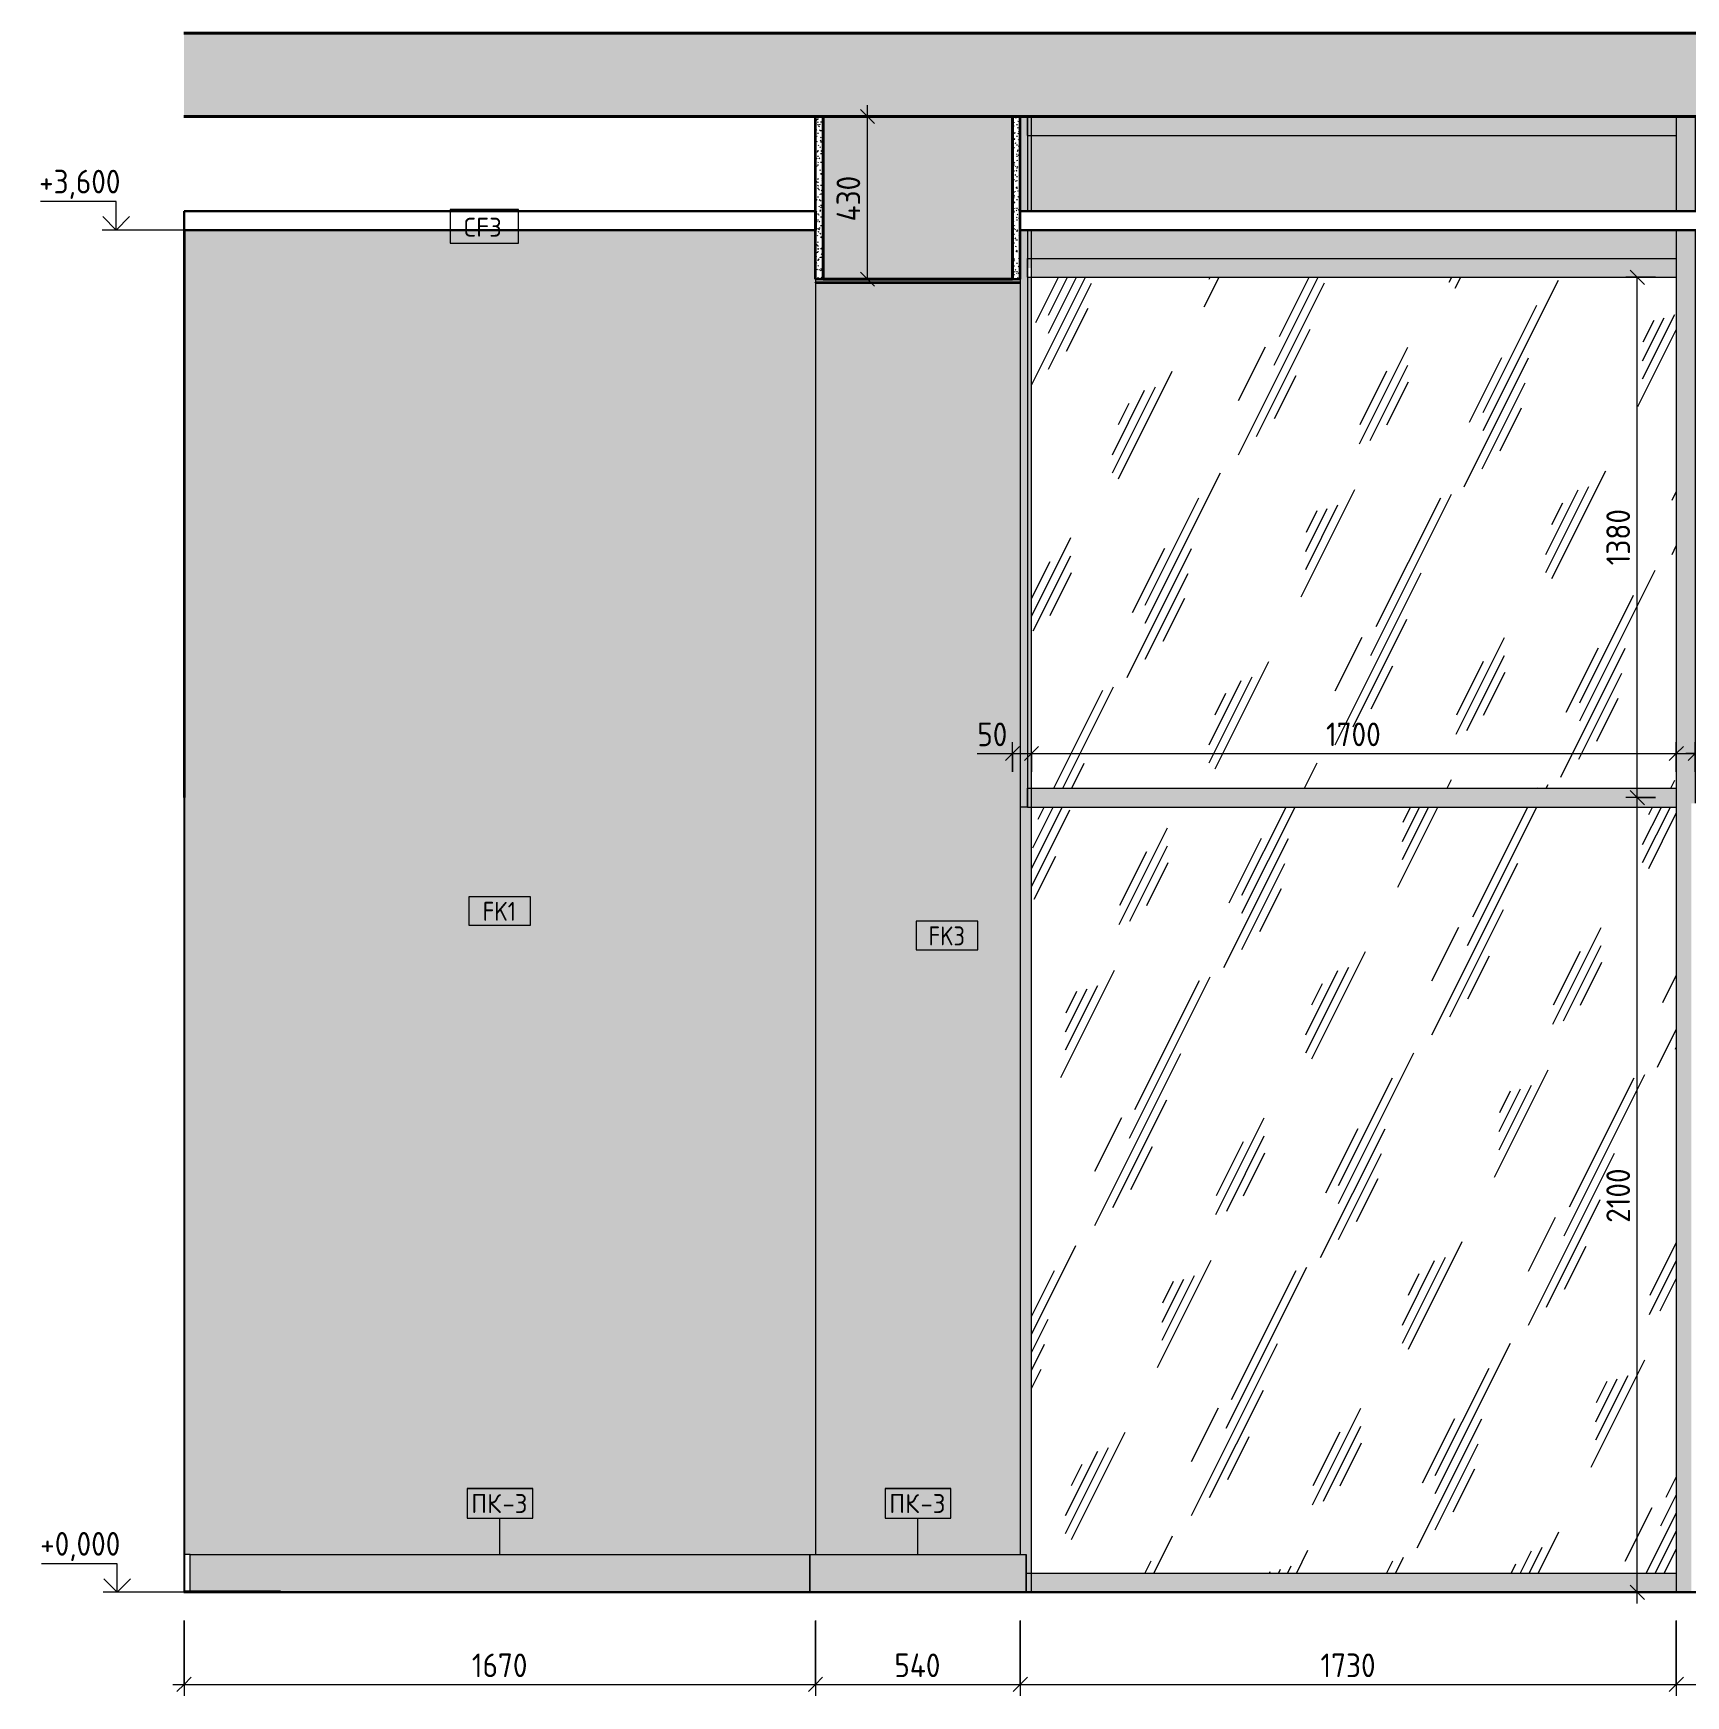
# Model space of a CAD drawing. Header units: millimetres. Extents: x 855 to 84199, y -1987 to 21700.
# Drawn here: x 49422 to 53790, y -273 to 4120 of the extents above; entities that cross this region are included whole.
import ezdxf

# ---------------------------------------------------------------- set-up
doc = ezdxf.new("R2010")
doc.units = ezdxf.units.MM
for name, color, linetype, lineweight in [('A-ANNO-DIMS', 7, 'Continuous', 9), ('A-ANNO-DIMS-25', 7, 'Continuous', 9), ('A-CLNG-IDEN', 7, 'Continuous', 9), ('A-FLOR', 7, 'Continuous', 9), ('A-GENM', 7, 'Continuous', 9), ('A-GENM-IDEN', 7, 'Continuous', 9), ('A-GLAZ-CURT', 7, 'Continuous', 9), ('A-GLAZ-CWMG', 7, 'Continuous', 9), ('A-WALL-IDEN', 7, 'Continuous', 9), ('A-WALL-PATT', 7, 'Continuous', 9), ('G-ANNO-DIMS', 7, 'Continuous', 9), ('G-ANNO-DIMS-1', 7, 'Continuous', 20), ('I-WALL', 7, 'Continuous', 9)]:
    doc.layers.add(name, color=color, linetype=linetype, lineweight=lineweight)
for name, color, linetype, lineweight, true_color in [('A-CLNG-1', 7, 'Continuous', 9, 0x787878), ('A-CLNG-FNSH-1', 7, 'Continuous', 30, 0x3c3c3c), ('A-FLOR-1', 7, 'Continuous', 9, 0x787878), ('A-FLOR-FNSH-1', 7, 'Continuous', 40, 0x3c3c3c), ('A-FLOR-FNSH-2', 7, 'Continuous', 30, 0x3c3c3c), ('A-WALL-4', 7, 'Continuous', 30, 0x3c3c3c), ('A-WALL-FNSH-3', 7, 'Continuous', 30, 0x3c3c3c), ('I-WALL-1', 7, 'Continuous', 9, 0x787878)]:
    doc.layers.add(name, color=color, linetype=linetype, lineweight=lineweight, true_color=true_color)
doc.styles.add('GOST Common_5', font='GOST_Common.ttf', dxfattribs={"width": 0.9, "height": 50})
doc.styles.add('GOST Common_6', font='GOST_Common.ttf', dxfattribs={"height": 50})
doc.styles.add('ISOCPEUR_2', font='isocpeur.ttf', dxfattribs={"width": 0.9, "height": 62.5})
doc.dimstyles.new('ISO-2_5_0_9К_БОЛЬШОЙ_1', dxfattribs={"dimscale": 304.8, "dimtxt": 62.248823, "dimasz": 0.123031, "dimexe": 0.098425, "dimexo": 0.246063, "dimgap": 0, "dimtad": 1, "dimdec": 0, "dimrnd": 10, "dimzin": 0, "dimdsep": 46, "dimtxsty": 'ISOCPEUR_2', "dimblk1": 'OBLIQUE', "dimblk2": 'OBLIQUE', "dimsah": 1, "dimcen": 0.09, "dimdle": 0.098425, "dimazin": 0, "dimtfac": 1, "dimtdec": 4, "dimtix": 1, "dimtmove": 0, "dimatfit": 3, "dimfxl": 1, "dimtvp": 1, "dimtolj": 1, "dimtzin": 0, "dimarcsym": 2})
doc.dimstyles.new('ISO-2_5_0_9К_БОЛЬШОЙ_2', dxfattribs={"dimscale": 304.8, "dimtxt": 62.248823, "dimasz": 0.123031, "dimexe": 0.098425, "dimexo": 0.246063, "dimgap": 0, "dimtad": 1, "dimdec": 0, "dimrnd": 10, "dimzin": 0, "dimdsep": 46, "dimtxsty": 'ISOCPEUR_2', "dimblk1": 'OBLIQUE', "dimblk2": 'OBLIQUE', "dimsah": 1, "dimcen": 0.09, "dimdle": 0.098425, "dimazin": 0, "dimtfac": 1, "dimtdec": 4, "dimtix": 1, "dimtmove": 1, "dimatfit": 3, "dimfxl": 1, "dimtvp": 1, "dimtolj": 1, "dimtzin": 0, "dimarcsym": 2})
pattern_1 = [(45, (63115.937, 0), (-14.25598, 14.25598), []), (45, (63130.193, 0), (-14.25598, 14.25598), [25.202, -5.04, 0.8382, -4.202])]
pattern_2 = [(63.435, (-104431.4, 31.75), (-255.583, 766.747), [317.5, -190.5, 317.5, -190.5, -403.903]), (63.435, (-104431.4, 31.75), (-255.583, 766.747), [-1016, 127, -276.903]), (63.435, (-104447.3, 47.6), (-255.583, 766.747), [254, -317.5, 190.5, -190.5, -467.403]), (63.435, (-104447.3, 47.6), (-255.583, 766.747), [-952.5, 222.25, -245.153]), (63.435, (-104447.3, 95.25), (-255.583, 766.747), [190.5, -381, 127, -190.5, -530.903]), (63.435, (-104447.3, 95.25), (-255.583, 766.747), [-889, 285.75, -245.153]), (63.435, (-104399.65, 47.6), (-255.583, 766.747), [190.5, -381, 158.75, -6404.65]), (63.435, (-104352, 95.25), (-255.583, 766.747), [95.25, -476.25, 63.5, -6499.9]), (63.435, (-104431.4, 174.6), (-255.583, 766.747), [63.5, -476.25, 63.5, -254, -562.653]), (63.435, (-104431.4, 174.6), (-255.583, 766.747), [-857.25, 158.75, -403.903]), (63.435, (-104145.65, 127), (-255.583, 766.747), [317.5, -476.25, 381, -251.503]), (63.435, (-104145.65, 79.4), (-255.583, 766.747), [444.5, -317.5, 476.25, -188.003]), (63.435, (-104113.9, 95.25), (-255.583, 766.747), [508, -254, 381, -276.903]), (63.435, (-104066.3, 142.9), (-255.583, 766.747), [317.5, -444.5, 254, -403.903]), (63.435, (-104113.9, 238.1), (-255.583, 766.747), [158.75, -635, 190.5, -435.653]), (63.435, (-104018.65, 190.5), (-255.583, 766.747), [127, -635, 127, -530.903])]
pattern_3 = [(0, (63115.937, 0), (30.48, 7.62), [2.515, -20.345, 2.515, -20.345, -121.92]), (0, (63115.937, 0), (30.48, 7.62), [-45.72, 2.515, -43.205, 2.515, -20.345, -53.34]), (0, (63115.937, 0), (30.48, 7.62), [-114.3, 2.515, -12.725, 2.515, -35.585]), (120, (63127.367, 3.81), (-21.8391136, 22.5864543), [2.515, -20.345, 2.515, -20.345, -121.92]), (120, (63127.367, 3.81), (-21.8391136, 22.5864543), [-45.72, 2.515, -43.205, 2.515, -20.345, -53.34]), (120, (63127.367, 3.81), (-21.8391136, 22.5864543), [-114.3, 2.515, -12.725, 2.515, -35.585]), (240, (63131.177, 19.05), (-8.6408864, -30.2064543), [2.515, -20.345, 2.515, -20.345, -121.92]), (240, (63131.177, 19.05), (-8.6408864, -30.2064543), [-45.72, 2.515, -43.205, 2.515, -20.345, -53.34]), (240, (63131.177, 19.05), (-8.6408864, -30.2064543), [-114.3, 2.515, -12.725, 2.515, -35.585])]

# ---------------------------------------------------------------- blocks, each defined once
blk = doc.blocks.new('Прямоугольный импост - Импост структурный с накладкой - 160мм Темный-32355137-Развертка 1_60-3')
at = {"layer": 'A-GLAZ-CWMG'}
h = blk.add_hatch(color=256, dxfattribs=at)
h.paths.add_polyline_path([(-115560.4, 3500), (-115560.4, 3525), (-115550, 3525), (-115550, 3600), (-115579.4, 3600), (-115579.4, 3500), (-115570.4, 3500)])
h.paths.add_polyline_path([(-115550, 3650), (-115550, 3850), (-115560.4, 3850), (-115560.4, 3900), (-115579.4, 3900), (-115579.4, 3650), (-115560.4, 3650)])
for p, q in [((-115550, 3650), (-115550, 3900)), ((-115550, 3500), (-115550, 3600))]:
    blk.add_line(p, q, dxfattribs=at)
blk = doc.blocks.new('Системная панель - Стекло - 40мм-32354598-Развертка 1_60-3')
at = {"layer": 'A-GLAZ-CURT'}
h = blk.add_hatch(dxfattribs=at)
h.set_pattern_fill('FP_32', color=256, style=0, pattern_type=2)
h.set_pattern_definition(pattern_2)
h.paths.add_polyline_path([(-113845.4, 50), (-113845.4, 2075), (-115550, 2075), (-115550, 50)])
blk = doc.blocks.new('Прямоугольный импост - Импост структурный с накладкой - 160мм Темный-32355000-Развертка 1_60-3')
at = {"layer": 'A-GLAZ-CWMG'}
blk.add_hatch(color=256, dxfattribs=at).paths.add_polyline_path([(-115550, 0), (-113845.4, 0), (-113845.4, 50), (-115550, 50), (-115550, 40)])
for q in [(-115564, 50), (-113845.4, 0)]:
    blk.add_line((-113845.4, 50), q, dxfattribs=at)
blk = doc.blocks.new('Прямоугольный импост - Импост структурный с накладкой - 160мм Темный-32355001-Развертка 1_60-3')
at = {"layer": 'A-GLAZ-CWMG'}
blk.add_hatch(color=256, dxfattribs=at).paths.add_polyline_path([(-115560.4, 3850), (-113845.4, 3850), (-113845.4, 3900), (-115560.4, 3900), (-115560.4, 3860)])
for p, q in [((-115560.4, 3850), (-115560.4, 3900)), ((-113845.4, 3900), (-113845.4, 3850)), ((-115560.4, 3850), (-113845.4, 3850))]:
    blk.add_line(p, q, dxfattribs=at)
blk = doc.blocks.new('Прямоугольный импост - Импост структурный с накладкой - 160мм Темный-V10-Развертка 1_60-3')
at = {"layer": 'A-GLAZ-CWMG'}
blk.add_hatch(color=256, dxfattribs=at).paths.add_polyline_path([(-108449, 0), (-108419, 0), (-108419, 2085), (-108409, 2085), (-108409, 2100), (-108459, 2100), (-108459, 0)])
for p, q in [((-108459, 2100), (-108459, 0)), ((-108409, 2100), (-108409, 2085))]:
    blk.add_line(p, q, dxfattribs=at)
blk = doc.blocks.new('Системная панель - Стекло - 40мм-32354599-Развертка 1_60-3')
at = {"layer": 'A-GLAZ-CURT'}
h = blk.add_hatch(dxfattribs=at)
h.set_pattern_fill('FP_32', color=256, style=0, pattern_type=2)
h.set_pattern_definition(pattern_2)
h.paths.add_polyline_path([(-115550, 2125), (-113845.4, 2125), (-113845.4, 3475), (-115550, 3475), (-115550, 3089.9)])
blk = doc.blocks.new('Прямоугольный импост - Импост структурный с накладкой - 160мм Темный-31239248-Развертка 1_60-3')
at = {"layer": 'A-GLAZ-CWMG'}
blk.add_hatch(color=256, dxfattribs=at).paths.add_polyline_path([(-115550, 0), (-115550, 2100), (-115579.4, 2100), (-115579.4, 100), (-115564, 100), (-115564, 0)])
blk.add_line((-115550, 0), (-115550, 2100), dxfattribs=at)
blk = doc.blocks.new('Прямоугольный импост - Импост структурный с накладкой - 160мм Темный-32355004-Развертка 1_60-3')
at = {"layer": 'A-GLAZ-CWMG'}
blk.add_hatch(color=256, dxfattribs=at).paths.add_polyline_path([(-113845.4, 2075), (-113845.4, 2125), (-115560.4, 2125), (-115560.4, 2100), (-115550, 2100), (-115550, 2075)])
for p, q in [((-115560.4, 2075), (-115560.4, 2125)), ((-115560.4, 2125), (-113845.4, 2125)), ((-113845.4, 2125), (-113845.4, 2075)), ((-115560.4, 2075), (-113845.4, 2075))]:
    blk.add_line(p, q, dxfattribs=at)
blk = doc.blocks.new('Прямоугольный импост - Импост структурный с накладкой - 160мм Темный-32355122-Развертка 1_60-3')
at = {"layer": 'A-GLAZ-CWMG'}
blk.add_hatch(color=256, dxfattribs=at).paths.add_polyline_path([(-115570.4, 2100), (-115560.4, 2100), (-115560.4, 3500), (-115579.4, 3500), (-115579.4, 2100)])
for p, q in [((-115560.4, 3500), (-115560.4, 2075)), ((-115560.4, 2075), (-115579.4, 2075))]:
    blk.add_line(p, q, dxfattribs=at)
blk = doc.blocks.new('Прямоугольный импост - Импост структурный с накладкой - 160мм Темный-32352604-Развертка 1_60-3')
at = {"layer": 'A-GLAZ-CWMG'}
blk.add_hatch(color=256, dxfattribs=at).paths.add_polyline_path([(-113795.4, 2100), (-113795.4, 3500), (-113845.4, 3500), (-113845.4, 2100), (-113805.4, 2100)])
for p, q in [((-113845.4, 3500), (-113845.4, 2100)), ((-113795.4, 3500), (-113795.4, 2100))]:
    blk.add_line(p, q, dxfattribs=at)
blk = doc.blocks.new('Плинтус - Плинтус керамогранит бежевый-32865450-Развертка 1_60-3')
at = {"layer": 'A-GENM'}
blk.add_line((-115564, 100), (-115564, 0), dxfattribs=at)
blk = doc.blocks.new('Плинтус - Плинтус керамогранит бежевый-32865451-Развертка 1_60-3')
at = {"layer": 'A-GENM'}
blk.add_hatch(color=256, dxfattribs=at).paths.add_polyline_path([(-105514, 0), (-105514, 100), (-106086, 100), (-106086, 0), (-105529, 0)])
for p, q in [((-106086, 100), (-105514, 100)), ((-106086, 100), (-106086, 0)), ((-105514, 0), (-105514, 100))]:
    blk.add_line(p, q, dxfattribs=at)
blk = doc.blocks.new('Плинтус - Плинтус керамогранит бежевый-32865303-Развертка 1_60-3')
at = {"layer": 'A-GENM'}
blk.add_line((-116136, 0), (-116136, 100), dxfattribs=at)
blk = doc.blocks.new('Плинтус - Плинтус керамогранит бежевый-32865452-Развертка 1_60-3')
at = {"layer": 'A-GENM'}
blk.add_hatch(color=256, dxfattribs=at).paths.add_polyline_path([(-116765.9, 0), (-116136, 0), (-116136, 100), (-117774, 100), (-117774, 2), (-116915, 2), (-116915, 0)])
blk.add_line((-117774, 100), (-116136, 100), dxfattribs=at)
blk = doc.blocks.new('Плинтус - Плинтус керамогранит бежевый-32865453-Развертка 1_60-3')
at = {"layer": 'A-GENM'}
for p, q in [((-117789, 2), (-117789, 100)), ((-117774, 100), (-117789, 100)), ((-117774, 2), (-117774, 100))]:
    blk.add_line(p, q, dxfattribs=at)
blk = doc.blocks.new('Системная панель - Сэндвич - 40мм-32354712-Развертка 1_60-3')
at = {"layer": 'A-GLAZ-CURT'}
h = blk.add_hatch(color=256, dxfattribs=at)
h.paths.add_polyline_path([(-114716.8, 3525), (-113845.4, 3525), (-113845.4, 3600), (-115550, 3600), (-115550, 3525)])
h.paths.add_polyline_path([(-114716.8, 3650), (-113845.4, 3650), (-113845.4, 3850), (-115550, 3850), (-115550, 3650)])
blk = doc.blocks.new('Прямоугольный импост - Импост структурный с накладкой - 160мм Темный-32355138-Развертка 1_60-3')
at = {"layer": 'A-GLAZ-CWMG'}
blk.add_hatch(color=256, dxfattribs=at).paths.add_polyline_path([(-115560.4, 2125), (-115550, 2125), (-115550, 3475), (-115560.4, 3475), (-115560.4, 3089.9)])
blk.add_line((-115550, 2100), (-115550, 3500), dxfattribs=at)
blk = doc.blocks.new('Прямоугольный импост - Импост структурный с накладкой - 160мм Темный-V19-Развертка 1_60-3')
at = {"layer": 'A-GLAZ-CWMG'}
for p, q in [((-115560.4, 3900), (-115560.4, 3650)), ((-115560.4, 3600), (-115560.4, 3500))]:
    blk.add_line(p, q, dxfattribs=at)
blk = doc.blocks.new('Прямоугольный импост - Импост структурный с накладкой - 160мм Темный-32352605-Развертка 1_60-3')
at = {"layer": 'A-GLAZ-CWMG'}
h = blk.add_hatch(color=256, dxfattribs=at)
h.paths.add_polyline_path([(-103588.999961, 3500), (-103548.999961, 3500), (-103548.999961, 3600), (-103598.999961, 3600), (-103598.999961, 3500)])
h.paths.add_polyline_path([(-103548.999961, 3650), (-103548.999961, 3900), (-103598.999961, 3900), (-103598.999961, 3650), (-103558.999961, 3650)])
for p, q in [((-103598.999961, 3900), (-103598.999961, 3650)), ((-103548.999961, 3900), (-103548.999961, 3650)), ((-103598.999961, 3600), (-103598.999961, 3500)), ((-103548.999961, 3600), (-103548.999961, 3500))]:
    blk.add_line(p, q, dxfattribs=at)
blk = doc.blocks.new('DIMBLOCK53-Развертка 1_60-3')
at = {"layer": 'A-ANNO-DIMS-25'}
for p, q in [((49820.8, -75), (49820.8, -273.5)), ((49820.8, -243.5), (49820.8, -75)), ((51489.8, -75), (51489.8, -273.5)), ((51489.8, -243.5), (51489.8, -75.1)), ((49790.8, -243.5), (51489.8, -243.5))]:
    blk.add_line(p, q, dxfattribs=at)
at = {"layer": 'A-ANNO-DIMS-25', "lineweight": 20}
for p, q in [((49820.8, -243.5), (49802.1, -262.2)), ((49820.8, -243.5), (49839.6, -224.7)), ((51489.8, -243.5), (51471.1, -262.2)), ((51489.8, -243.5), (51508.6, -224.7))]:
    blk.add_line(p, q, dxfattribs=at)
at = {"layer": 'A-ANNO-DIMS-25', "color": 0, "insert": (50581.7, -161.8), "char_height": 62.5, "width": 176.691, "attachment_point": 1, "line_spacing_factor": 1.149209, "style": 'ISOCPEUR_2'}
blk.add_mtext('1670', dxfattribs=at)
blk = doc.blocks.new('_Oblique')
at = {"color": 0, "linetype": 'ByBlock', "lineweight": -2}
blk.add_line((-0.5, -0.5), (0.5, 0.5), dxfattribs=at)
blk = doc.blocks.new('DIMBLOCK54-Развертка 1_60-3')
at = {"layer": 'A-ANNO-DIMS-25'}
for p, q in [((51489.8, -75), (51489.8, -273.5)), ((51489.8, -243.5), (51489.8, -75.1)), ((52031.4, -75), (52031.4, -273.5)), ((52031.4, -243.5), (52031.4, -75.1)), ((51489.8, -243.5), (52031.4, -243.5))]:
    blk.add_line(p, q, dxfattribs=at)
at = {"layer": 'A-ANNO-DIMS-25', "lineweight": 20}
for p, q in [((51489.8, -243.5), (51471.1, -262.2)), ((51489.8, -243.5), (51508.6, -224.7)), ((52031.4, -243.5), (52012.6, -262.2)), ((52031.4, -243.5), (52050.1, -224.7))]:
    blk.add_line(p, q, dxfattribs=at)
at = {"layer": 'A-ANNO-DIMS-25', "color": 0, "insert": (51698.4, -161.8), "char_height": 62.5, "width": 149.397, "attachment_point": 1, "line_spacing_factor": 1.149209, "style": 'ISOCPEUR_2'}
blk.add_mtext('540', dxfattribs=at)
blk = doc.blocks.new('DIMBLOCK55-Развертка 1_60-3')
at = {"layer": 'A-ANNO-DIMS-25'}
for p, q in [((52031.4, -75), (52031.4, -273.5)), ((52031.4, -243.5), (52031.4, -75.1)), ((53765.4, -75), (53765.4, -273.5)), ((53765.4, -243.5), (53765.4, -75.1)), ((52031.4, -243.5), (53765.4, -243.5))]:
    blk.add_line(p, q, dxfattribs=at)
at = {"layer": 'A-ANNO-DIMS-25', "lineweight": 20}
for p, q in [((52031.4, -243.5), (52012.6, -262.2)), ((52031.4, -243.5), (52050.1, -224.7)), ((53765.4, -243.5), (53746.6, -262.2)), ((53765.4, -243.5), (53784.1, -224.7))]:
    blk.add_line(p, q, dxfattribs=at)
at = {"layer": 'A-ANNO-DIMS-25', "color": 0, "insert": (52824.8, -161.8), "char_height": 62.5, "width": 176.691, "attachment_point": 1, "line_spacing_factor": 1.149209, "style": 'ISOCPEUR_2'}
blk.add_mtext('1730', dxfattribs=at)
blk = doc.blocks.new('DIMBLOCK56-Развертка 1_60-3')
at = {"layer": 'A-ANNO-DIMS-25'}
for p, q in [((53765.4, -75), (53765.4, -273.5)), ((53765.4, -243.5), (53765.4, -75.1)), ((55610.4, -75), (55610.4, -273.5)), ((55610.4, -243.5), (55610.4, -75.1)), ((53765.4, -243.5), (55610.4, -243.5))]:
    blk.add_line(p, q, dxfattribs=at)
at = {"layer": 'A-ANNO-DIMS-25', "lineweight": 20}
for p, q in [((53765.4, -243.5), (53746.6, -262.2)), ((53765.4, -243.5), (53784.1, -224.7)), ((55610.4, -243.5), (55591.6, -262.2)), ((55610.4, -243.5), (55629.1, -224.7))]:
    blk.add_line(p, q, dxfattribs=at)
at = {"layer": 'A-ANNO-DIMS-25', "color": 0, "insert": (54614.3, -161.8), "char_height": 62.5, "width": 176.691, "attachment_point": 1, "line_spacing_factor": 1.149209, "style": 'ISOCPEUR_2'}
blk.add_mtext('1850', dxfattribs=at)
blk = doc.blocks.new('DIMBLOCK66-Развертка 1_60-3')
at = {"layer": 'A-ANNO-DIMS-25', "lineweight": 20}
for p, q in [((53662.3, 2100), (53643.5, 2118.8)), ((53662.3, 2100), (53681, 2081.2)), ((53662.3, 0), (53643.5, 18.8)), ((53662.3, 0), (53681, -18.8))]:
    blk.add_line(p, q, dxfattribs=at)
at = {"layer": 'A-ANNO-DIMS-25'}
for p, q in [((53710.7, 2100), (53632.3, 2100)), ((53662.3, -30), (53662.3, 2100)), ((53662.3, 2100), (53710.7, 2100)), ((53710.7, 0), (53632.3, 0)), ((53662.3, 0), (53710.7, 0))]:
    blk.add_line(p, q, dxfattribs=at)
at = {"layer": 'A-ANNO-DIMS-25', "color": 0, "insert": (53580.6, 976.4), "char_height": 62.5, "width": 176.691, "attachment_point": 1, "rotation": 90, "line_spacing_factor": 1.149209, "style": 'ISOCPEUR_2'}
blk.add_mtext('2100', dxfattribs=at)
blk = doc.blocks.new('DIMBLOCK67-Развертка 1_60-3')
at = {"layer": 'A-ANNO-DIMS-25'}
for p, q in [((53710.7, 3475), (53632.3, 3475)), ((53662.3, 2100), (53662.3, 3475)), ((53662.3, 3475), (53710.7, 3475)), ((53710.7, 2100), (53632.3, 2100)), ((53662.3, 2100), (53710.7, 2100))]:
    blk.add_line(p, q, dxfattribs=at)
at = {"layer": 'A-ANNO-DIMS-25', "lineweight": 20}
for p, q in [((53662.3, 3475), (53643.5, 3493.8)), ((53662.3, 3475), (53681, 3456.2)), ((53662.3, 2100), (53643.5, 2118.8)), ((53662.3, 2100), (53681, 2081.2))]:
    blk.add_line(p, q, dxfattribs=at)
at = {"layer": 'A-ANNO-DIMS-25', "color": 0, "insert": (53580.6, 2713.9), "char_height": 62.5, "width": 176.691, "attachment_point": 1, "rotation": 90, "line_spacing_factor": 1.149209, "style": 'ISOCPEUR_2'}
blk.add_mtext('1380', dxfattribs=at)
blk = doc.blocks.new('М_стена_0001 - Типоразмер_без рамки-25382661-Развертка 1_60-3')
at = {"layer": 'A-WALL-IDEN'}
for p, q in [((-116874.1, 1838.1), (-117037.3, 1838.1)), ((-117037.3, 1838.1), (-117037.3, 1763.1)), ((-116874.1, 1763.1), (-116874.1, 1838.1)), ((-117037.3, 1763.1), (-116874.1, 1763.1))]:
    blk.add_line(p, q, dxfattribs=at)
blk = doc.blocks.new('М_потолков - Марка_ Имя типа-25382930-Развертка 1_60-3')
at = {"layer": 'A-CLNG-IDEN'}
for p, q in [((-116905.6, 3654.6), (-117086.8, 3654.6)), ((-117086.8, 3654.6), (-117086.8, 3565.2)), ((-116905.6, 3565.2), (-116905.6, 3654.6)), ((-117086.8, 3565.2), (-116905.6, 3565.2))]:
    blk.add_line(p, q, dxfattribs=at)
blk = doc.blocks.new('Mark Reiling - Mark Reiling-26174330-Развертка 1_60-3')
at = {"layer": 'A-GENM-IDEN'}
for p, q in [((-110536.7, 274.4), (-110536.7, 195.6)), ((-110536.7, 274.4), (-110363.3, 274.4)), ((-110363.3, 274.4), (-110536.7, 274.4)), ((-110536.7, 274.4), (-110536.7, 195.6)), ((-110363.3, 195.6), (-110363.3, 274.4)), ((-110363.3, 195.6), (-110363.3, 274.4)), ((-110536.7, 195.6), (-110363.3, 195.6)), ((-110536.7, 195.6), (-110363.3, 195.6))]:
    blk.add_line(p, q, dxfattribs=at)
blk = doc.blocks.new('Высотные отметки - Стрелка_Верх-17668718-Развертка 1_60-3')
at = {"layer": 'G-ANNO-DIMS'}
for p, q in [((-117966.5, 75), (-118166.5, 75)), ((-117966.5, 0), (-117966.5, 75)), ((-117928.6, 0), (-118003.6, 0))]:
    blk.add_line(p, q, dxfattribs=at)
at = {"layer": 'G-ANNO-DIMS-1'}
for q in [(-118001.8, 35.4), (-117931.1, 35.4)]:
    blk.add_line((-117966.5, 0), q, dxfattribs=at)
blk = doc.blocks.new('DIMBLOCK70-Развертка 1_60-3')
at = {"layer": 'A-ANNO-DIMS-25', "lineweight": 20}
for p, q in [((51627.4, 3900), (51608.6, 3918.8)), ((51627.4, 3900), (51646.1, 3881.2)), ((51627.4, 3470), (51608.6, 3488.8)), ((51627.4, 3470), (51646.1, 3451.2))]:
    blk.add_line(p, q, dxfattribs=at)
at = {"layer": 'A-ANNO-DIMS-25'}
for p, q in [((51627.4, 3470), (51627.4, 3930)), ((51675.9, 3900), (51597.4, 3900)), ((51627.4, 3900), (51675.9, 3900)), ((51675.9, 3470), (51597.4, 3470)), ((51627.4, 3470), (51675.9, 3470))]:
    blk.add_line(p, q, dxfattribs=at)
at = {"layer": 'A-ANNO-DIMS-25', "color": 0, "insert": (51545.7, 3622.8), "char_height": 62.5, "width": 149.397, "attachment_point": 1, "rotation": 90, "line_spacing_factor": 1.149209, "style": 'ISOCPEUR_2'}
blk.add_mtext('430', dxfattribs=at)
blk = doc.blocks.new('DIMBLOCK71-Развертка 1_60-3')
at = {"layer": 'A-ANNO-DIMS-25'}
for p, q in [((52010.8, 2168.3), (52010.8, 2246.8)), ((52060.8, 2168.3), (52060.8, 2246.8)), ((51917.6, 2216.8), (52021.7, 2216.8)), ((51980.8, 2216.8), (52060.8, 2216.8)), ((52010.8, 2216.8), (52010.8, 2168.3)), ((52021.7, 2216.8), (52035.8, 2216.8)), ((52060.8, 2216.8), (52060.8, 2168.3))]:
    blk.add_line(p, q, dxfattribs=at)
at = {"layer": 'A-ANNO-DIMS-25', "lineweight": 20}
for p, q in [((52010.8, 2216.8), (51992.1, 2198)), ((52010.8, 2216.8), (52029.6, 2235.5)), ((52060.8, 2216.8), (52042.1, 2198)), ((52060.8, 2216.8), (52079.6, 2235.5))]:
    blk.add_line(p, q, dxfattribs=at)
at = {"layer": 'A-ANNO-DIMS-25', "color": 0, "insert": (51917.6, 2298.4), "char_height": 62.5, "width": 94.81, "attachment_point": 1, "line_spacing_factor": 1.149209, "style": 'ISOCPEUR_2'}
blk.add_mtext('50', dxfattribs=at)
blk = doc.blocks.new('DIMBLOCK72-Развертка 1_60-3')
at = {"layer": 'A-ANNO-DIMS-25'}
for p, q in [((52060.8, 2168.3), (52060.8, 2246.8)), ((53765.4, 2168.3), (53765.4, 2246.8)), ((52060.8, 2216.8), (53765.4, 2216.8)), ((52060.8, 2216.8), (52060.8, 2168.3)), ((53765.4, 2216.8), (53765.4, 2168.3))]:
    blk.add_line(p, q, dxfattribs=at)
at = {"layer": 'A-ANNO-DIMS-25', "lineweight": 20}
for p, q in [((52060.8, 2216.8), (52042.1, 2198)), ((52060.8, 2216.8), (52079.6, 2235.5)), ((53765.4, 2216.8), (53746.6, 2198)), ((53765.4, 2216.8), (53784.1, 2235.5))]:
    blk.add_line(p, q, dxfattribs=at)
at = {"layer": 'A-ANNO-DIMS-25', "color": 0, "insert": (52839.5, 2298.4), "char_height": 62.5, "width": 176.691, "attachment_point": 1, "line_spacing_factor": 1.149209, "style": 'ISOCPEUR_2'}
blk.add_mtext('1700', dxfattribs=at)
blk = doc.blocks.new('DIMBLOCK73-Развертка 1_60-3')
at = {"layer": 'A-ANNO-DIMS-25'}
for p, q in [((53765.4, 2168.3), (53765.4, 2246.8)), ((53815.4, 2168.3), (53815.4, 2246.8)), ((53765.4, 2216.8), (53815.4, 2216.8)), ((53765.4, 2216.8), (53765.4, 2168.3)), ((53810.2, 2216.8), (53790.4, 2216.8)), ((53914.2, 2216.8), (53810.2, 2216.8)), ((53815.4, 2216.8), (53815.4, 2168.3))]:
    blk.add_line(p, q, dxfattribs=at)
at = {"layer": 'A-ANNO-DIMS-25', "lineweight": 20}
for p, q in [((53765.4, 2216.8), (53746.6, 2198)), ((53765.4, 2216.8), (53784.1, 2235.5)), ((53815.4, 2216.8), (53796.6, 2198)), ((53815.4, 2216.8), (53834.1, 2235.5))]:
    blk.add_line(p, q, dxfattribs=at)
at = {"layer": 'A-ANNO-DIMS-25', "color": 0, "insert": (53835.2, 2298.4), "char_height": 62.5, "width": 94.81, "attachment_point": 1, "line_spacing_factor": 1.149209, "style": 'ISOCPEUR_2'}
blk.add_mtext('50', dxfattribs=at)

msp = doc.modelspace()

# ---------------------------------------------------------------- hatches: boundary and pattern name
at = {"layer": 'A-CLNG-1'}
msp.add_hatch(color=256, dxfattribs=at).paths.add_polyline_path([(51651.5, 3460), (52029.8, 3460), (52029.8, 3461), (51489.8, 3461), (51489.8, 3460), (51512.2, 3460)])
at = {"layer": 'A-FLOR'}
for points in [[(49820.8, 0), (49821.8, 0), (49821.8, 2), (49820.4, 2), (49820.4, 0)], [(50336.1, 0), (50695.8, 0), (50695.8, 2), (50075.8, 2), (50075.8, 0), (50332.7, 0)]]:
    msp.add_hatch(color=256, dxfattribs=at).paths.add_polyline_path(points)
at = {"layer": 'A-FLOR-1'}
h = msp.add_hatch(dxfattribs=at)
h.set_pattern_fill('FP_31', color=256, style=0, pattern_type=2)
h.set_pattern_definition(pattern_1)
h.paths.add_polyline_path([(58016.8, 3900), (66213.2, 3900), (66213.2, 4120), (49820.4, 4120), (49820.4, 3900), (56992.2, 3900)])
h = msp.add_hatch(dxfattribs=at)
h.set_pattern_fill('FP_31', color=256, style=0, pattern_type=2)
h.set_pattern_definition(pattern_1)
h.paths.add_polyline_path([(61560.8, 3470), (62060.8, 3470), (62060.8, 3900), (61560.8, 3900)])
h.paths.add_polyline_path([(51510.4, 3470), (52010.4, 3470), (52010.4, 3900), (51510.4, 3900), (51510.4, 3473.2)])
h.paths.add_polyline_path([(56736.1, 3470), (57060.8, 3470), (57060.8, 3900), (56560.8, 3900), (56560.8, 3470), (56608, 3470)])
msp.add_hatch(color=256, dxfattribs=at).paths.add_polyline_path([(49821.8, 0), (50075.8, 0), (50075.8, 2), (49821.8, 2)])
at = {"layer": 'A-WALL-PATT'}
for points in [[(49821.8, 100), (51489.8, 100), (51489.8, 3470), (51489.3, 3470), (51489.3, 3600), (49821.8, 3600), (49821.8, 514.6)], [(51514.9, 100), (52030.4, 100), (52030.4, 3470), (51489.8, 3470), (51489.8, 3461), (52029.8, 3461), (52029.8, 3460), (51489.8, 3460), (51489.8, 100), (51510.8, 100)], [(52031.4, 100), (52031.4, 3470), (52030.4, 3470), (52030.4, 100), (52031.4, 100)]]:
    msp.add_hatch(color=256, dxfattribs=at).paths.add_polyline_path(points)
at = {"layer": 'I-WALL-1'}
h = msp.add_hatch(dxfattribs=at)
h.set_pattern_fill('FP_33', color=256, style=0, pattern_type=2)
h.set_pattern_definition(pattern_3)
h.paths.add_polyline_path([(51510.4, 3470), (51510.4, 3900), (51490.4, 3900), (51490.4, 3650), (51490.8, 3650), (51490.8, 3600), (51490.4, 3600), (51490.4, 3470), (51490.8, 3470)])
h = msp.add_hatch(dxfattribs=at)
h.set_pattern_fill('FP_33', color=256, style=0, pattern_type=2)
h.set_pattern_definition(pattern_3)
h.paths.add_polyline_path([(52010.8, 3470), (52030.4, 3470), (52030.4, 3900), (52010.4, 3900), (52010.4, 3470)])

# ---------------------------------------------------------------- linework, layer by layer
at = {"layer": 'A-CLNG-FNSH-1'}
for p, q in [((51490.8, 3650), (49820.8, 3650)), ((49820.8, 3650), (49820.8, 3600)), ((51490.8, 3600), (51490.8, 3650)), ((56540.8, 3650), (52030.8, 3650)), ((52030.8, 3650), (52030.8, 3600)), ((49821.8, 3600), (51490.8, 3600)), ((52030.8, 3600), (56540.8, 3600)), ((52029.8, 3461), (51489.8, 3461)), ((51489.8, 3461), (51489.8, 3460)), ((51489.8, 3460), (52029.8, 3460)), ((52029.8, 3460), (52029.8, 3461))]:
    msp.add_line(p, q, dxfattribs=at)
at = {"layer": 'A-FLOR'}
for p, q in [((49820.4, 2), (49821.8, 2)), ((50075.8, 2), (50695.8, 2)), ((50695.8, 0), (50695.8, 2)), ((66213.2, -0.1), (49820.4, -0.1))]:
    msp.add_line(p, q, dxfattribs=at)
at = {"layer": 'A-FLOR-FNSH-1'}
for p, q in [((66213.2, 4120), (49820.4, 4120)), ((49820.4, 3900), (66213.2, 3900)), ((51510.4, 3900), (51510.4, 3470)), ((52010.4, 3470), (52010.4, 3900)), ((51510.4, 3470), (52010.4, 3470))]:
    msp.add_line(p, q, dxfattribs=at)
at = {"layer": 'A-FLOR-FNSH-2'}
for p, q in [((66213.2, 0), (49820.4, 0)), ((49820.8, -0.5), (49820.8, 0)), ((50075.8, 2), (49821.8, 2)), ((49821.8, 2), (49821.8, 0)), ((50075.8, 0), (50075.8, 2))]:
    msp.add_line(p, q, dxfattribs=at)
at = {"layer": 'A-GENM-IDEN'}
for p, q in [((50655.8, 100), (50655.8, 194.6)), ((51760.8, 100), (51760.8, 194.6))]:
    msp.add_line(p, q, dxfattribs=at)
at = {"layer": 'A-WALL-4'}
for p, q in [((51490.4, 3900), (51490.4, 3470)), ((52030.4, 3470), (52030.4, 3900)), ((51490.4, 3470), (51510.4, 3470)), ((52010.4, 3470), (52030.4, 3470))]:
    msp.add_line(p, q, dxfattribs=at)
at = {"layer": 'A-WALL-FNSH-3'}
for p, q in [((51489.3, 3900), (51489.3, 3470)), ((51490.3, 3470), (51490.3, 3900)), ((52031.4, 3470), (52031.4, 3900)), ((49820.8, 3600), (49820.8, 2100)), ((49821.8, 3600), (49820.8, 3600)), ((49821.8, 2100), (49821.8, 3600)), ((51489.3, 3470), (51490.3, 3470)), ((52030.4, 3470), (52031.4, 3470)), ((49820.8, 2100), (49821.8, 2100))]:
    msp.add_line(p, q, dxfattribs=at)
at = {"layer": 'G-ANNO-DIMS'}
for p, q in [((49888.4, 3600), (49641.5, 3600)), ((50167.3, 0), (49644.4, 0))]:
    msp.add_line(p, q, dxfattribs=at)
at = {"layer": 'I-WALL'}
for p, q in [((49820.8, 3470), (49820.4, 3470)), ((51489.8, 3470), (51489.8, 3461)), ((51489.8, 3460), (51489.8, 100)), ((52031.4, 3470), (52031.4, 100)), ((49820.4, 2100), (49820.8, 2100)), ((49820.8, 2), (49820.8, 2100)), ((49821.8, 2100), (49821.8, 2))]:
    msp.add_line(p, q, dxfattribs=at)

# ---------------------------------------------------------------- block references
at = {"layer": 'A-CLNG-IDEN'}
msp.add_blockref('М_потолков - Марка_ Имя типа-25382930-Развертка 1_60-3', (167610.8, 0), dxfattribs=at)
at = {"layer": 'A-GENM'}
for name, p in [('Плинтус - Плинтус керамогранит бежевый-32865453-Развертка 1_60-3', (167610.8, 0)), ('Плинтус - Плинтус керамогранит бежевый-32865452-Развертка 1_60-3', (167610.8, 0)), ('Плинтус - Плинтус керамогранит бежевый-32865451-Развертка 1_60-3', (157560.8, 0)), ('Плинтус - Плинтус керамогранит бежевый-32865303-Развертка 1_60-3', (167610.8, 0)), ('Плинтус - Плинтус керамогранит бежевый-32865450-Развертка 1_60-3', (167610.8, 0))]:
    msp.add_blockref(name, p, dxfattribs=at)
at = {"layer": 'A-GENM-IDEN'}
for p in [(161105.8, 0), (162210.8, 0)]:
    msp.add_blockref('Mark Reiling - Mark Reiling-26174330-Развертка 1_60-3', p, dxfattribs=at)
at = {"layer": 'A-GLAZ-CURT'}
for name in ['Системная панель - Сэндвич - 40мм-32354712-Развертка 1_60-3', 'Системная панель - Стекло - 40мм-32354599-Развертка 1_60-3', 'Системная панель - Стекло - 40мм-32354598-Развертка 1_60-3']:
    msp.add_blockref(name, (167610.8, 0), dxfattribs=at)
at = {"layer": 'A-GLAZ-CWMG'}
for name, p in [('Прямоугольный импост - Импост структурный с накладкой - 160мм Темный-32355137-Развертка 1_60-3', (167610.8, 0)), ('Прямоугольный импост - Импост структурный с накладкой - 160мм Темный-32355001-Развертка 1_60-3', (167610.8, 0)), ('Прямоугольный импост - Импост структурный с накладкой - 160мм Темный-V19-Развертка 1_60-3', (167610.8, 0)), ('Прямоугольный импост - Импост структурный с накладкой - 160мм Темный-32352605-Развертка 1_60-3', (157364.4, 0)), ('Прямоугольный импост - Импост структурный с накладкой - 160мм Темный-32355004-Развертка 1_60-3', (167610.8, 1400)), ('Прямоугольный импост - Импост структурный с накладкой - 160мм Темный-32355122-Развертка 1_60-3', (167610.8, 0)), ('Прямоугольный импост - Импост структурный с накладкой - 160мм Темный-32355138-Развертка 1_60-3', (167610.8, 0)), ('Прямоугольный импост - Импост структурный с накладкой - 160мм Темный-32352604-Развертка 1_60-3', (167610.8, 0)), ('Прямоугольный импост - Импост структурный с накладкой - 160мм Темный-32355004-Развертка 1_60-3', (167610.8, 0)), ('Прямоугольный импост - Импост структурный с накладкой - 160мм Темный-31239248-Развертка 1_60-3', (167610.8, 0)), ('Прямоугольный импост - Импост структурный с накладкой - 160мм Темный-V10-Развертка 1_60-3', (162224.4, 0)), ('Прямоугольный импост - Импост структурный с накладкой - 160мм Темный-32355000-Развертка 1_60-3', (167610.8, 0))]:
    msp.add_blockref(name, p, dxfattribs=at)
at = {"layer": 'A-WALL-IDEN'}
for p in [(167610.8, 0), (168793.5, -65)]:
    msp.add_blockref('М_стена_0001 - Типоразмер_без рамки-25382661-Развертка 1_60-3', p, dxfattribs=at)
at = {"layer": 'G-ANNO-DIMS'}
for p in [(167607.9, 3600), (167610.8, 0)]:
    msp.add_blockref('Высотные отметки - Стрелка_Верх-17668718-Развертка 1_60-3', p, dxfattribs=at)

# ---------------------------------------------------------------- texts
at = {"layer": 'A-CLNG-IDEN', "insert": (50558.9, 3632.4), "char_height": 50, "width": 130.274, "attachment_point": 1, "style": 'GOST Common_6'}
msp.add_mtext('CF3', dxfattribs=at)
at = {"layer": 'A-GENM-IDEN', "char_height": 50, "attachment_point": 1, "style": 'GOST Common_6'}
for s, insert, width in [('ПК', (50579.8, 259.5), 100.211), ('-3', (50662.5, 259.5), 86.181), ('ПК', (51684.8, 259.5), 100.211), ('-3', (51767.5, 259.5), 86.181)]:
    msp.add_mtext(s, dxfattribs=dict(at, insert=insert, width=width))
at = {"layer": 'A-WALL-IDEN', "char_height": 50, "attachment_point": 1, "style": 'GOST Common_5'}
for s, insert, width in [('FK1', (50610.3, 1824.5), 111.835), ('FK3', (51788.6, 1759.5), 122.658)]:
    msp.add_mtext(s, dxfattribs=dict(at, insert=insert, width=width))

# ---------------------------------------------------------------- dimensions: what is measured, and where the dimension line sits
at = {"layer": 'A-ANNO-DIMS'}
for base, p1, p2, override, picture, middle in [((51627.4, 3900), (51600.9, 3470), (51600.9, 3900), {"dimpost": '<>', "dimfxl": 430}, 'DIMBLOCK70-Развертка 1_60-3', (51596.1, 3685)), ((53662.3, 3475), (53635.7, 2100), (53635.7, 3475), {"dimpost": '<>', "dimfxl": 1375}, 'DIMBLOCK67-Развертка 1_60-3', (53631, 2787.5)), ((53662.3, 2100), (53635.7, 0), (53635.7, 2100), {"dimpost": '<>', "dimfxl": 2100}, 'DIMBLOCK66-Развертка 1_60-3', (53631, 1050))]:
    dim = msp.add_linear_dim(base=base, p1=p1, p2=p2, angle=90, dimstyle='ISO-2_5_0_9К_БОЛЬШОЙ_1', override=override, dxfattribs=at)
    dim.commit()
    dim.dimension.update_dxf_attribs({"geometry": picture, "text_midpoint": middle})
for base, p1, p2, picture, middle in [((52060.8, 2216.8), (52010.8, 2243.3), (52060.8, 2243.3), 'DIMBLOCK71-Развертка 1_60-3', (51965.1, 2256.8)), ((53815.4, 2216.8), (53765.4, 2243.3), (53815.4, 2243.3), 'DIMBLOCK73-Развертка 1_60-3', (53882.6, 2256.8))]:
    dim = msp.add_linear_dim(base=base, p1=p1, p2=p2, dimstyle='ISO-2_5_0_9К_БОЛЬШОЙ_2', override={"dimpost": '<>', "dimfxl": 50}, dxfattribs=at)
    dim.commit()
    dim.dimension.update_dxf_attribs({"geometry": picture, "text_midpoint": middle, "dimtype": 160})
for base, p1, p2, override, picture, middle in [((53765.4, 2216.8), (52060.8, 2243.3), (53765.4, 2243.3), {"dimpost": '<>', "dimfxl": 1704.551277}, 'DIMBLOCK72-Развертка 1_60-3', (52913.1, 2248)), ((51489.8, -243.5), (49820.8, 0), (51489.8, 0), {"dimpost": '<>', "dimfxl": 1669.00002}, 'DIMBLOCK53-Развертка 1_60-3', (50655.3, -212.2)), ((52031.4, -243.5), (51489.8, 0), (52031.4, 0), {"dimpost": '<>', "dimfxl": 541.551217}, 'DIMBLOCK54-Развертка 1_60-3', (51760.6, -212.2)), ((53765.4, -243.5), (52031.4, 0), (53765.4, 0), {"dimpost": '<>', "dimfxl": 1734.00006}, 'DIMBLOCK55-Развертка 1_60-3', (52898.4, -212.2)), ((55610.4, -243.5), (53765.4, 0), (55610.4, 0), {"dimpost": '<>', "dimfxl": 1845}, 'DIMBLOCK56-Развертка 1_60-3', (54687.9, -212.2))]:
    dim = msp.add_linear_dim(base=base, p1=p1, p2=p2, dimstyle='ISO-2_5_0_9К_БОЛЬШОЙ_1', override=override, dxfattribs=at)
    dim.commit()
    dim.dimension.update_dxf_attribs({"geometry": picture, "text_midpoint": middle})

# ---------------------------------------------------------------- next in the draw order: texts
at = {"layer": 'G-ANNO-DIMS', "char_height": 62.5, "width": 254.705, "attachment_point": 1, "line_spacing_factor": 1.149209, "style": 'ISOCPEUR_2', "bg_fill": 3, "box_fill_scale": 1.25, "bg_fill_color": 256, "bg_fill_true_color": 13158600, "bg_fill_transparency": 0}
for s, insert in [('+3,600', (49437.8, 3759.2)), ('+0,000', (49440.7, 159.2))]:
    msp.add_mtext(s, dxfattribs=dict(at, insert=insert))

doc.saveas('drawing.dxf')
